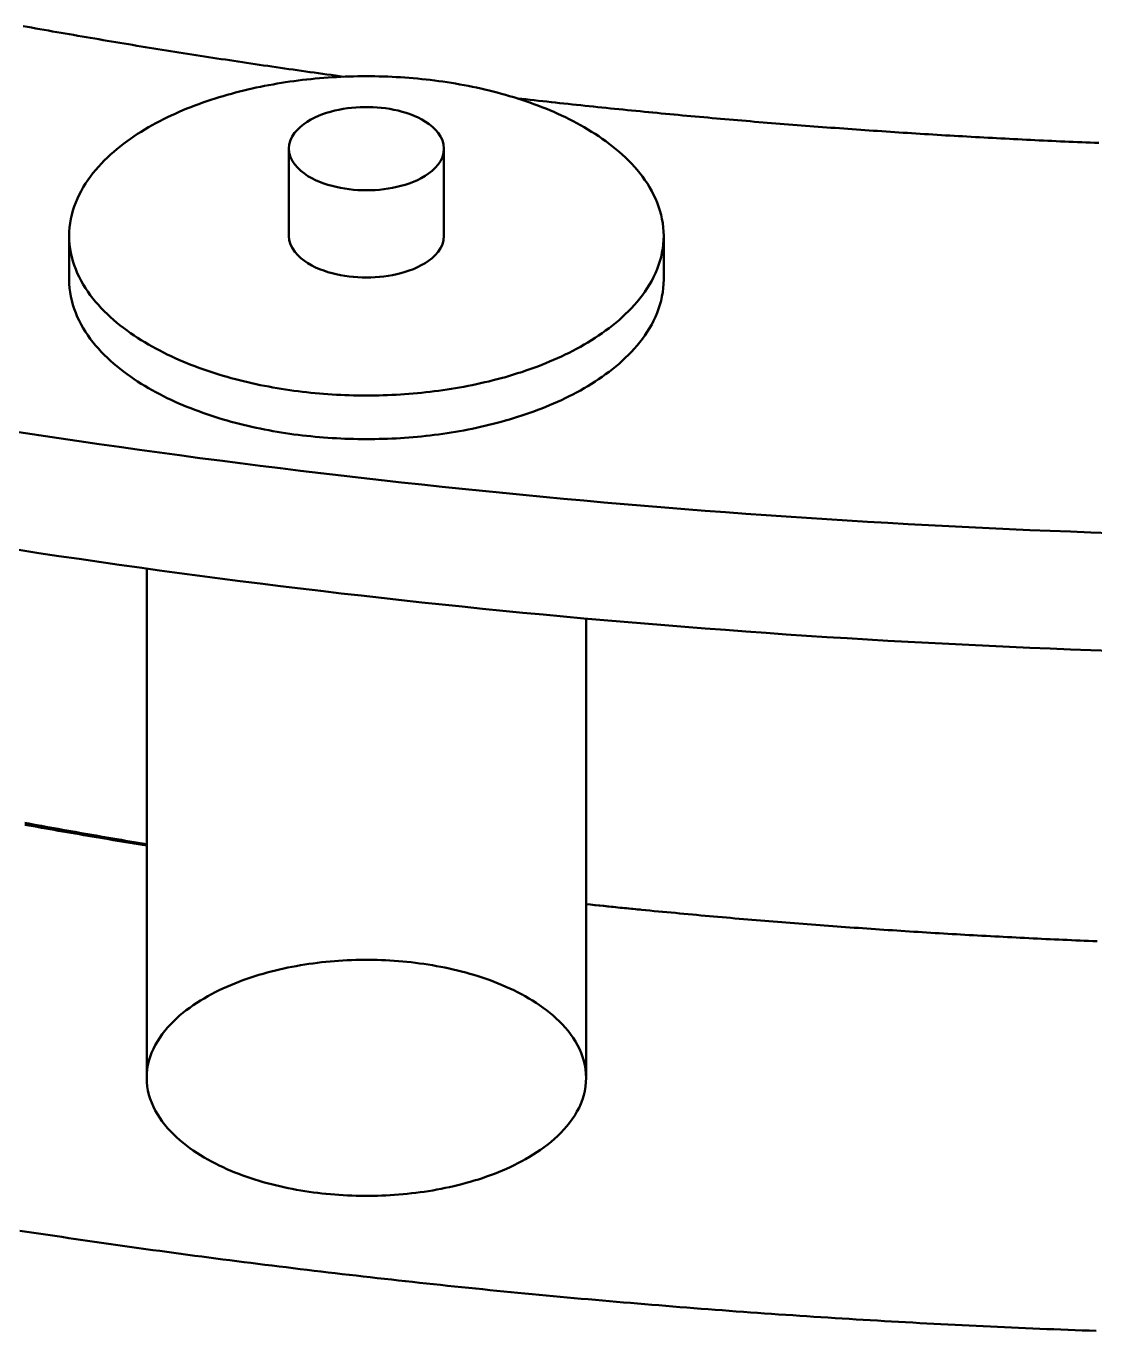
# Model space of a CAD drawing. Header units: millimetres. Extents: x 0 to 841, y 0 to 594.
# Drawn here: x 295.72 to 325.87, y 243.88 to 280.68 of the extents above; entities that cross this region are included whole.
import ezdxf

# ---------------------------------------------------------------- set-up
doc = ezdxf.new("R2010")
doc.units = ezdxf.units.MM
doc.layers.add('VIS', color=7, linetype='CONTINUOUS', lineweight=50)

msp = doc.modelspace()

# ---------------------------------------------------------------- linework, layer by layer
at = {"layer": 'VIS'}
for points in [[(295.636, 280.681), (295.754, 280.66), (295.873, 280.638), (295.992, 280.617), (296.11, 280.596), (296.229, 280.575), (296.348, 280.554), (296.466, 280.533), (296.585, 280.512), (296.704, 280.492), (296.823, 280.471), (296.941, 280.45), (297.06, 280.43), (297.179, 280.409), (297.298, 280.389), (297.416, 280.369), (297.535, 280.348), (297.654, 280.328), (297.773, 280.308), (297.892, 280.288), (298.01, 280.268), (298.129, 280.248), (298.248, 280.228), (298.367, 280.208), (298.486, 280.188), (298.605, 280.169), (298.724, 280.149), (298.843, 280.129), (298.962, 280.11), (299.08, 280.091), (299.199, 280.071), (299.318, 280.052), (299.437, 280.033), (299.556, 280.014), (299.675, 279.995), (299.794, 279.976), (299.913, 279.957), (300.032, 279.938), (300.151, 279.919), (300.271, 279.9), (300.39, 279.881), (300.509, 279.863), (300.628, 279.844), (300.747, 279.826), (300.866, 279.807), (300.985, 279.789), (301.104, 279.771), (301.223, 279.753), (301.342, 279.735), (301.462, 279.716), (301.581, 279.698), (301.7, 279.68), (301.819, 279.663), (301.938, 279.645), (302.057, 279.627), (302.177, 279.609), (302.296, 279.592), (302.415, 279.574), (302.534, 279.557), (302.654, 279.539), (302.773, 279.522), (302.892, 279.505), (303.011, 279.488), (303.131, 279.47), (303.25, 279.453), (303.369, 279.436), (303.489, 279.419), (303.608, 279.402), (303.727, 279.386), (303.847, 279.369), (303.966, 279.352), (304.085, 279.336), (304.205, 279.319), (304.324, 279.303), (304.444, 279.286), (304.563, 279.27), (304.682, 279.254)], [(295.636, 280.681), (295.754, 280.66), (295.873, 280.638), (295.992, 280.617), (296.11, 280.596), (296.229, 280.575), (296.348, 280.554), (296.466, 280.533), (296.585, 280.512), (296.704, 280.492), (296.823, 280.471), (296.941, 280.45), (297.06, 280.43), (297.179, 280.409), (297.298, 280.389), (297.416, 280.369), (297.535, 280.348), (297.654, 280.328), (297.773, 280.308), (297.892, 280.288), (298.01, 280.268), (298.129, 280.248), (298.248, 280.228), (298.367, 280.208), (298.486, 280.188), (298.605, 280.169), (298.724, 280.149), (298.843, 280.129), (298.962, 280.11), (299.08, 280.091), (299.199, 280.071), (299.318, 280.052), (299.437, 280.033), (299.556, 280.014), (299.675, 279.995), (299.794, 279.976), (299.913, 279.957), (300.032, 279.938), (300.151, 279.919), (300.271, 279.9), (300.39, 279.881), (300.509, 279.863), (300.628, 279.844), (300.747, 279.826), (300.866, 279.807), (300.985, 279.789), (301.104, 279.771), (301.223, 279.753), (301.342, 279.735), (301.462, 279.716), (301.581, 279.698), (301.7, 279.68), (301.819, 279.663), (301.938, 279.645), (302.057, 279.627), (302.177, 279.609), (302.296, 279.592), (302.415, 279.574), (302.534, 279.557), (302.654, 279.539), (302.773, 279.522), (302.892, 279.505), (303.011, 279.488), (303.131, 279.47), (303.25, 279.453), (303.369, 279.436), (303.489, 279.419), (303.608, 279.402), (303.727, 279.386), (303.847, 279.369), (303.966, 279.352), (304.085, 279.336), (304.205, 279.319), (304.324, 279.303), (304.444, 279.286), (304.563, 279.27), (304.682, 279.254)], [(313.705, 274.764), (313.702, 274.885), (313.693, 275.005), (313.678, 275.124), (313.657, 275.243), (313.631, 275.36), (313.599, 275.476), (313.562, 275.591), (313.52, 275.704), (313.474, 275.815), (313.422, 275.923), (313.367, 276.03), (313.307, 276.135), (313.244, 276.237), (313.177, 276.337), (313.106, 276.435), (313.033, 276.53), (312.957, 276.623), (312.878, 276.714), (312.796, 276.803), (312.712, 276.889), (312.626, 276.973), (312.538, 277.055), (312.448, 277.135), (312.356, 277.213), (312.263, 277.289), (312.167, 277.363), (312.071, 277.434), (311.973, 277.504), (311.874, 277.573), (311.773, 277.639), (311.671, 277.703), (311.569, 277.766), (311.465, 277.827), (311.36, 277.887), (311.255, 277.945), (311.148, 278.001), (311.041, 278.056), (310.933, 278.109), (310.824, 278.16), (310.715, 278.211), (310.605, 278.259), (310.494, 278.307), (310.383, 278.353), (310.271, 278.398), (310.159, 278.441), (310.046, 278.483), (309.933, 278.524), (309.819, 278.563), (309.705, 278.602), (309.59, 278.639), (309.476, 278.675), (309.36, 278.709), (309.245, 278.743), (309.129, 278.775), (309.012, 278.806), (308.896, 278.836), (308.779, 278.865), (308.662, 278.893), (308.545, 278.92), (308.427, 278.946), (308.309, 278.971), (308.191, 278.994), (308.073, 279.017), (307.954, 279.038), (307.836, 279.059), (307.717, 279.079), (307.598, 279.097), (307.479, 279.115), (307.36, 279.131), (307.24, 279.147), (307.121, 279.161), (307.001, 279.175), (306.881, 279.188), (306.762, 279.199), (306.642, 279.21), (306.522, 279.22), (306.402, 279.229), (306.282, 279.237), (306.161, 279.244), (306.041, 279.25), (305.921, 279.255), (305.801, 279.259), (305.68, 279.262), (305.56, 279.265), (305.439, 279.266), (305.319, 279.267), (305.199, 279.266), (305.078, 279.265), (304.958, 279.262), (304.838, 279.259), (304.717, 279.255), (304.597, 279.25), (304.477, 279.244), (304.357, 279.237), (304.236, 279.229), (304.116, 279.22), (303.996, 279.21), (303.876, 279.199), (303.757, 279.188), (303.637, 279.175), (303.517, 279.161), (303.398, 279.147), (303.278, 279.131), (303.159, 279.115), (303.04, 279.097), (302.921, 279.079), (302.802, 279.059), (302.684, 279.038), (302.565, 279.017), (302.447, 278.994), (302.329, 278.971), (302.211, 278.946), (302.094, 278.92), (301.976, 278.893), (301.859, 278.865), (301.742, 278.836), (301.626, 278.806), (301.509, 278.775), (301.393, 278.743), (301.278, 278.709), (301.163, 278.675), (301.048, 278.639), (300.933, 278.602), (300.819, 278.563), (300.705, 278.524), (300.592, 278.483), (300.479, 278.441), (300.367, 278.398), (300.255, 278.353), (300.144, 278.307), (300.033, 278.259), (299.923, 278.211), (299.814, 278.16), (299.705, 278.109), (299.597, 278.056), (299.49, 278.001), (299.383, 277.945), (299.278, 277.887), (299.173, 277.827), (299.069, 277.766), (298.967, 277.703), (298.865, 277.639), (298.765, 277.573), (298.665, 277.504), (298.567, 277.434), (298.471, 277.363), (298.376, 277.289), (298.282, 277.213), (298.19, 277.135), (298.1, 277.055), (298.012, 276.973), (297.926, 276.889), (297.842, 276.803), (297.761, 276.714), (297.682, 276.623), (297.605, 276.53), (297.532, 276.435), (297.462, 276.337), (297.395, 276.237), (297.331, 276.135), (297.272, 276.03), (297.216, 275.923), (297.165, 275.815), (297.118, 275.704), (297.076, 275.591), (297.039, 275.476), (297.007, 275.36), (296.981, 275.243), (296.96, 275.124), (296.945, 275.005), (296.936, 274.885), (296.933, 274.764)], [(309.576, 278.643), (309.695, 278.63), (309.815, 278.616), (309.934, 278.603), (310.053, 278.59), (310.173, 278.576), (310.292, 278.563), (310.411, 278.55), (310.531, 278.537), (310.65, 278.524), (310.77, 278.511), (310.889, 278.498), (311.008, 278.486), (311.128, 278.473), (311.247, 278.46), (311.367, 278.448), (311.486, 278.435), (311.606, 278.422), (311.725, 278.41), (311.845, 278.398), (311.964, 278.385), (312.083, 278.373), (312.203, 278.361), (312.322, 278.349), (312.442, 278.337), (312.561, 278.325), (312.681, 278.313), (312.8, 278.301), (312.92, 278.289), (313.039, 278.278), (313.159, 278.266), (313.278, 278.255), (313.398, 278.243), (313.518, 278.232), (313.637, 278.22), (313.757, 278.209), (313.876, 278.198), (313.996, 278.186), (314.115, 278.175), (314.235, 278.164), (314.355, 278.153), (314.474, 278.142), (314.594, 278.131), (314.713, 278.12), (314.833, 278.11), (314.953, 278.099), (315.072, 278.088), (315.192, 278.078), (315.311, 278.067), (315.431, 278.057), (315.551, 278.046), (315.67, 278.036), (315.79, 278.026), (315.91, 278.016), (316.029, 278.006), (316.149, 277.995), (316.269, 277.985), (316.388, 277.976), (316.508, 277.966), (316.628, 277.956), (316.747, 277.946), (316.867, 277.936), (316.987, 277.927), (317.107, 277.917), (317.226, 277.908), (317.346, 277.898), (317.466, 277.889), (317.585, 277.88), (317.705, 277.87), (317.825, 277.861), (317.945, 277.852), (318.064, 277.843), (318.184, 277.834), (318.304, 277.825), (318.424, 277.816), (318.543, 277.807), (318.663, 277.799), (318.783, 277.79), (318.903, 277.781), (319.023, 277.773), (319.142, 277.764), (319.262, 277.756), (319.382, 277.748), (319.502, 277.739), (319.622, 277.731), (319.741, 277.723), (319.861, 277.715), (319.981, 277.707), (320.101, 277.699), (320.221, 277.691), (320.34, 277.683), (320.46, 277.675), (320.58, 277.667), (320.7, 277.66), (320.82, 277.652), (320.94, 277.644), (321.06, 277.637), (321.179, 277.63), (321.299, 277.622), (321.419, 277.615), (321.539, 277.608), (321.659, 277.6), (321.779, 277.593), (321.899, 277.586), (322.019, 277.579), (322.138, 277.572), (322.258, 277.566), (322.378, 277.559), (322.498, 277.552), (322.618, 277.545), (322.738, 277.539), (322.858, 277.532), (322.978, 277.526), (323.098, 277.519), (323.218, 277.513), (323.338, 277.507), (323.457, 277.5), (323.577, 277.494), (323.697, 277.488), (323.817, 277.482), (323.937, 277.476), (324.057, 277.47), (324.177, 277.464), (324.297, 277.458), (324.417, 277.453), (324.537, 277.447), (324.657, 277.441), (324.777, 277.436), (324.897, 277.43), (325.017, 277.425), (325.137, 277.419), (325.257, 277.414), (325.377, 277.409), (325.497, 277.404), (325.617, 277.399), (325.737, 277.394), (325.857, 277.389), (325.977, 277.384)], [(309.576, 278.643), (309.695, 278.63), (309.815, 278.616), (309.934, 278.603), (310.053, 278.59), (310.173, 278.576), (310.292, 278.563), (310.411, 278.55), (310.531, 278.537), (310.65, 278.524), (310.77, 278.511), (310.889, 278.498), (311.008, 278.486), (311.128, 278.473), (311.247, 278.46), (311.367, 278.448), (311.486, 278.435), (311.606, 278.422), (311.725, 278.41), (311.845, 278.398), (311.964, 278.385), (312.083, 278.373), (312.203, 278.361), (312.322, 278.349), (312.442, 278.337), (312.561, 278.325), (312.681, 278.313), (312.8, 278.301), (312.92, 278.289), (313.039, 278.278), (313.159, 278.266), (313.278, 278.255), (313.398, 278.243), (313.518, 278.232), (313.637, 278.22), (313.757, 278.209), (313.876, 278.198), (313.996, 278.186), (314.115, 278.175), (314.235, 278.164), (314.355, 278.153), (314.474, 278.142), (314.594, 278.131), (314.713, 278.12), (314.833, 278.11), (314.953, 278.099), (315.072, 278.088), (315.192, 278.078), (315.311, 278.067), (315.431, 278.057), (315.551, 278.046), (315.67, 278.036), (315.79, 278.026), (315.91, 278.016), (316.029, 278.006), (316.149, 277.995), (316.269, 277.985), (316.388, 277.976), (316.508, 277.966), (316.628, 277.956), (316.747, 277.946), (316.867, 277.936), (316.987, 277.927), (317.107, 277.917), (317.226, 277.908), (317.346, 277.898), (317.466, 277.889), (317.585, 277.88), (317.705, 277.87), (317.825, 277.861), (317.945, 277.852), (318.064, 277.843), (318.184, 277.834), (318.304, 277.825), (318.424, 277.816), (318.543, 277.807), (318.663, 277.799), (318.783, 277.79), (318.903, 277.781), (319.023, 277.773), (319.142, 277.764), (319.262, 277.756), (319.382, 277.748), (319.502, 277.739), (319.622, 277.731), (319.741, 277.723), (319.861, 277.715), (319.981, 277.707), (320.101, 277.699), (320.221, 277.691), (320.34, 277.683), (320.46, 277.675), (320.58, 277.667), (320.7, 277.66), (320.82, 277.652), (320.94, 277.644), (321.06, 277.637), (321.179, 277.63), (321.299, 277.622), (321.419, 277.615), (321.539, 277.608), (321.659, 277.6), (321.779, 277.593), (321.899, 277.586), (322.019, 277.579), (322.138, 277.572), (322.258, 277.566), (322.378, 277.559), (322.498, 277.552), (322.618, 277.545), (322.738, 277.539), (322.858, 277.532), (322.978, 277.526), (323.098, 277.519), (323.218, 277.513), (323.338, 277.507), (323.457, 277.5), (323.577, 277.494), (323.697, 277.488), (323.817, 277.482), (323.937, 277.476), (324.057, 277.47), (324.177, 277.464), (324.297, 277.458), (324.417, 277.453), (324.537, 277.447), (324.657, 277.441), (324.777, 277.436), (324.897, 277.43), (325.017, 277.425), (325.137, 277.419), (325.257, 277.414), (325.377, 277.409), (325.497, 277.404), (325.617, 277.399), (325.737, 277.394), (325.857, 277.389), (325.977, 277.384)], [(307.507, 277.225), (307.495, 277.344), (307.463, 277.46), (307.411, 277.568), (307.345, 277.668), (307.267, 277.759), (307.18, 277.842), (307.087, 277.917), (306.987, 277.985), (306.884, 278.046), (306.777, 278.101), (306.668, 278.15), (306.556, 278.194), (306.443, 278.233), (306.328, 278.267), (306.211, 278.297), (306.094, 278.323), (305.976, 278.345), (305.858, 278.363), (305.738, 278.378), (305.619, 278.388), (305.499, 278.396), (305.379, 278.399), (305.259, 278.399), (305.139, 278.396), (305.019, 278.388), (304.9, 278.378), (304.781, 278.363), (304.662, 278.345), (304.544, 278.323), (304.427, 278.297), (304.31, 278.267), (304.195, 278.233), (304.082, 278.194), (303.97, 278.15), (303.861, 278.101), (303.754, 278.046), (303.651, 277.985), (303.552, 277.917), (303.458, 277.842), (303.371, 277.759), (303.293, 277.668), (303.227, 277.568), (303.176, 277.46), (303.143, 277.344), (303.131, 277.225)], [(303.131, 277.225), (303.143, 277.103), (303.178, 276.985), (303.231, 276.875), (303.3, 276.773), (303.381, 276.68), (303.471, 276.597), (303.568, 276.521), (303.67, 276.453), (303.777, 276.392), (303.886, 276.337), (303.999, 276.288), (304.114, 276.245), (304.231, 276.206), (304.349, 276.172), (304.468, 276.143), (304.588, 276.118), (304.709, 276.097), (304.831, 276.08), (304.953, 276.067), (305.076, 276.058), (305.199, 276.052), (305.322, 276.05), (305.444, 276.052), (305.567, 276.058), (305.69, 276.067), (305.812, 276.081), (305.933, 276.098), (306.055, 276.119), (306.175, 276.144), (306.294, 276.174), (306.412, 276.208), (306.529, 276.246), (306.644, 276.29), (306.756, 276.339), (306.866, 276.394)], [(303.131, 277.225), (303.131, 274.764)], [(306.866, 276.394), (306.972, 276.456), (307.074, 276.524), (307.17, 276.599), (307.259, 276.682), (307.339, 276.775), (307.408, 276.876), (307.461, 276.986), (307.495, 277.103), (307.507, 277.225)], [(307.507, 277.225), (307.507, 274.764)], [(296.933, 274.764), (296.936, 274.644), (296.945, 274.524), (296.96, 274.405), (296.981, 274.286), (297.007, 274.169), (297.039, 274.053), (297.076, 273.938), (297.118, 273.825), (297.164, 273.714), (297.216, 273.606), (297.271, 273.499), (297.331, 273.394), (297.394, 273.292), (297.461, 273.192), (297.531, 273.094), (297.605, 272.999), (297.681, 272.906), (297.76, 272.815), (297.841, 272.726), (297.925, 272.64), (298.011, 272.556), (298.099, 272.474), (298.189, 272.394), (298.281, 272.316), (298.375, 272.24), (298.47, 272.167), (298.566, 272.095), (298.664, 272.025), (298.763, 271.957), (298.864, 271.89), (298.965, 271.826), (299.068, 271.763), (299.172, 271.702), (299.276, 271.643), (299.382, 271.585), (299.488, 271.528), (299.595, 271.474), (299.703, 271.421), (299.812, 271.369), (299.921, 271.319), (300.031, 271.27), (300.142, 271.222), (300.253, 271.176), (300.365, 271.132), (300.477, 271.088), (300.59, 271.046), (300.703, 271.005), (300.817, 270.966), (300.931, 270.928), (301.045, 270.891), (301.16, 270.855), (301.275, 270.82), (301.391, 270.786), (301.507, 270.754), (301.623, 270.723), (301.74, 270.693), (301.856, 270.664), (301.973, 270.636), (302.091, 270.609), (302.208, 270.583), (302.326, 270.558), (302.444, 270.535), (302.562, 270.512), (302.681, 270.491), (302.799, 270.47), (302.918, 270.45), (303.037, 270.432), (303.156, 270.414), (303.275, 270.398), (303.394, 270.382), (303.514, 270.367), (303.633, 270.354), (303.753, 270.341), (303.873, 270.329), (303.993, 270.319), (304.113, 270.309), (304.233, 270.3), (304.353, 270.292), (304.473, 270.285), (304.593, 270.279), (304.713, 270.274), (304.833, 270.269), (304.954, 270.266), (305.074, 270.264), (305.194, 270.262), (305.315, 270.262), (305.435, 270.262), (305.555, 270.264), (305.676, 270.266), (305.796, 270.269), (305.916, 270.273), (306.037, 270.278), (306.157, 270.284), (306.277, 270.291), (306.397, 270.299), (306.517, 270.308), (306.637, 270.318), (306.757, 270.329), (306.877, 270.34), (306.996, 270.353), (307.116, 270.366), (307.235, 270.381), (307.355, 270.397), (307.474, 270.413), (307.593, 270.431), (307.712, 270.449), (307.83, 270.469), (307.949, 270.489), (308.067, 270.511), (308.186, 270.533), (308.304, 270.557), (308.421, 270.581), (308.539, 270.607), (308.656, 270.634), (308.773, 270.662), (308.89, 270.691), (309.007, 270.721), (309.123, 270.752), (309.239, 270.784), (309.355, 270.818), (309.47, 270.852), (309.585, 270.888), (309.699, 270.925), (309.813, 270.963), (309.927, 271.003), (310.04, 271.043), (310.153, 271.085), (310.265, 271.128), (310.377, 271.173), (310.488, 271.219), (310.599, 271.266), (310.709, 271.315), (310.818, 271.365), (310.927, 271.417), (311.035, 271.47), (311.142, 271.524), (311.249, 271.581)], [(296.933, 274.764), (296.933, 273.534)], [(303.131, 274.764), (303.143, 274.642), (303.178, 274.524), (303.231, 274.414), (303.3, 274.312), (303.381, 274.22), (303.471, 274.136), (303.568, 274.06), (303.67, 273.993), (303.777, 273.931), (303.886, 273.877), (303.999, 273.828), (304.114, 273.784), (304.231, 273.745), (304.349, 273.712), (304.468, 273.682), (304.588, 273.657), (304.709, 273.636), (304.831, 273.619), (304.953, 273.606), (305.076, 273.597), (305.199, 273.592), (305.322, 273.59), (305.444, 273.592), (305.567, 273.597), (305.69, 273.607), (305.812, 273.62), (305.933, 273.637), (306.055, 273.658), (306.175, 273.683), (306.294, 273.713), (306.412, 273.747), (306.529, 273.786), (306.644, 273.829), (306.756, 273.879), (306.866, 273.934)], [(306.866, 273.934), (306.972, 273.995), (307.074, 274.063), (307.17, 274.138), (307.259, 274.222), (307.339, 274.314), (307.408, 274.415), (307.461, 274.525), (307.495, 274.643), (307.507, 274.764)], [(311.249, 271.581), (311.355, 271.638), (311.459, 271.698), (311.563, 271.759), (311.666, 271.822), (311.768, 271.886), (311.869, 271.953), (311.968, 272.021), (312.067, 272.091), (312.163, 272.163), (312.259, 272.237), (312.352, 272.312), (312.445, 272.39), (312.535, 272.47), (312.623, 272.552), (312.709, 272.637), (312.794, 272.723), (312.875, 272.812), (312.954, 272.903), (313.031, 272.996), (313.105, 273.091), (313.175, 273.189), (313.242, 273.289), (313.306, 273.392), (313.366, 273.496), (313.421, 273.603), (313.473, 273.712), (313.52, 273.823), (313.562, 273.936), (313.599, 274.051), (313.631, 274.167), (313.657, 274.285), (313.678, 274.404), (313.693, 274.523), (313.702, 274.644), (313.705, 274.764)], [(313.705, 274.764), (313.705, 273.534)], [(296.933, 273.534), (296.936, 273.414), (296.945, 273.294), (296.96, 273.174), (296.981, 273.056), (297.007, 272.938), (297.039, 272.822), (297.076, 272.708), (297.118, 272.595), (297.164, 272.484), (297.216, 272.375), (297.271, 272.268), (297.331, 272.164), (297.394, 272.062), (297.461, 271.962), (297.531, 271.864), (297.605, 271.768), (297.681, 271.675), (297.76, 271.585), (297.841, 271.496), (297.925, 271.41), (298.011, 271.326), (298.099, 271.244), (298.189, 271.164), (298.281, 271.086), (298.375, 271.01), (298.47, 270.936), (298.566, 270.864), (298.664, 270.794), (298.763, 270.726), (298.864, 270.66), (298.965, 270.596), (299.068, 270.533), (299.172, 270.472), (299.276, 270.412), (299.382, 270.354), (299.488, 270.298), (299.595, 270.243), (299.703, 270.19), (299.812, 270.138), (299.921, 270.088), (300.031, 270.039), (300.142, 269.992), (300.253, 269.946), (300.365, 269.901), (300.477, 269.858), (300.59, 269.816), (300.703, 269.775), (300.817, 269.735), (300.931, 269.697), (301.045, 269.66), (301.16, 269.624), (301.275, 269.59), (301.391, 269.556), (301.507, 269.524), (301.623, 269.492), (301.74, 269.462), (301.856, 269.433), (301.973, 269.405), (302.091, 269.379), (302.208, 269.353), (302.326, 269.328), (302.444, 269.304), (302.562, 269.282), (302.681, 269.26), (302.799, 269.24), (302.918, 269.22), (303.037, 269.201), (303.156, 269.184), (303.275, 269.167), (303.394, 269.152), (303.514, 269.137), (303.633, 269.123), (303.753, 269.111), (303.873, 269.099), (303.993, 269.088), (304.113, 269.078), (304.233, 269.069), (304.353, 269.062), (304.473, 269.055), (304.593, 269.048), (304.713, 269.043), (304.833, 269.039), (304.954, 269.036), (305.074, 269.033), (305.194, 269.032), (305.315, 269.032), (305.435, 269.032), (305.555, 269.033), (305.676, 269.036), (305.796, 269.039), (305.916, 269.043), (306.037, 269.048), (306.157, 269.054), (306.277, 269.061), (306.397, 269.069), (306.517, 269.078), (306.637, 269.087), (306.757, 269.098), (306.877, 269.11), (306.996, 269.122), (307.116, 269.136), (307.235, 269.151), (307.355, 269.166), (307.474, 269.183), (307.593, 269.2), (307.712, 269.219), (307.83, 269.238), (307.949, 269.259), (308.067, 269.28), (308.186, 269.303), (308.304, 269.326), (308.421, 269.351), (308.539, 269.377), (308.656, 269.403), (308.773, 269.431), (308.89, 269.46), (309.007, 269.49), (309.123, 269.521), (309.239, 269.554), (309.355, 269.587), (309.47, 269.622), (309.585, 269.658), (309.699, 269.695), (309.813, 269.733), (309.927, 269.772), (310.04, 269.813), (310.153, 269.855), (310.265, 269.898), (310.377, 269.943), (310.488, 269.989), (310.599, 270.036), (310.709, 270.085), (310.818, 270.135), (310.927, 270.186), (311.035, 270.24), (311.142, 270.294), (311.249, 270.35)], [(311.249, 270.35), (311.355, 270.408), (311.459, 270.468), (311.563, 270.529), (311.666, 270.591), (311.768, 270.656), (311.869, 270.722), (311.968, 270.79), (312.067, 270.86), (312.163, 270.932), (312.259, 271.006), (312.352, 271.082), (312.445, 271.16), (312.535, 271.24), (312.623, 271.322), (312.709, 271.406), (312.794, 271.493), (312.875, 271.581), (312.954, 271.672), (313.031, 271.765), (313.105, 271.861), (313.175, 271.959), (313.242, 272.059), (313.306, 272.161), (313.366, 272.266), (313.421, 272.373), (313.473, 272.482), (313.52, 272.593), (313.562, 272.706), (313.599, 272.821), (313.631, 272.937), (313.657, 273.055), (313.678, 273.173), (313.693, 273.293), (313.702, 273.413), (313.705, 273.534)], [(295.51, 269.228), (296.077, 269.142), (296.644, 269.057), (297.212, 268.974), (297.779, 268.891), (298.347, 268.81), (298.915, 268.731), (299.483, 268.652), (300.051, 268.575), (300.62, 268.499), (301.188, 268.425), (301.757, 268.352), (302.326, 268.28), (302.895, 268.209), (303.464, 268.139), (304.033, 268.071), (304.603, 268.004), (305.173, 267.939), (305.742, 267.874), (306.312, 267.811), (306.883, 267.749), (307.453, 267.689), (308.023, 267.629), (308.594, 267.571), (309.164, 267.514), (309.735, 267.459), (310.306, 267.404), (310.877, 267.351), (311.448, 267.299), (312.019, 267.249), (312.59, 267.199), (313.162, 267.151), (313.733, 267.104), (314.305, 267.058), (314.877, 267.014), (315.448, 266.971), (316.02, 266.929), (316.592, 266.888), (317.164, 266.848), (317.737, 266.81), (318.309, 266.773), (318.881, 266.737), (319.453, 266.702), (320.026, 266.669), (320.598, 266.637), (321.171, 266.606), (321.744, 266.576), (322.316, 266.548), (322.889, 266.52), (323.462, 266.494), (324.035, 266.469), (324.608, 266.446), (325.181, 266.423), (325.754, 266.402), (326.327, 266.382)], [(295.51, 265.906), (296.077, 265.82), (296.644, 265.735), (297.212, 265.652), (297.779, 265.569), (298.347, 265.488), (298.915, 265.409), (299.483, 265.33), (300.051, 265.253), (300.62, 265.177), (301.188, 265.103), (301.757, 265.03), (302.326, 264.958), (302.895, 264.887), (303.464, 264.817), (304.033, 264.749), (304.603, 264.682), (305.173, 264.617), (305.742, 264.552), (306.312, 264.489), (306.883, 264.427), (307.453, 264.367), (308.023, 264.307), (308.594, 264.249), (309.164, 264.192), (309.735, 264.137), (310.306, 264.082), (310.877, 264.029), (311.448, 263.977), (312.019, 263.927), (312.59, 263.877), (313.162, 263.829), (313.733, 263.782), (314.305, 263.736), (314.877, 263.692), (315.448, 263.649), (316.02, 263.607), (316.592, 263.566), (317.164, 263.526), (317.737, 263.488), (318.309, 263.451), (318.881, 263.415), (319.453, 263.38), (320.026, 263.347), (320.598, 263.315), (321.171, 263.284), (321.744, 263.254), (322.316, 263.226), (322.889, 263.198), (323.462, 263.172), (324.035, 263.147), (324.608, 263.124), (325.181, 263.101), (325.754, 263.08), (326.327, 263.06)], [(299.121, 265.38), (299.121, 251.018)], [(311.517, 263.971), (311.517, 251.018)], [(295.679, 258.209), (295.797, 258.187), (295.916, 258.166), (296.034, 258.144), (296.153, 258.123), (296.272, 258.101), (296.39, 258.08), (296.509, 258.058), (296.627, 258.037), (296.746, 258.016), (296.865, 257.995), (296.983, 257.974), (297.102, 257.953), (297.221, 257.932), (297.339, 257.911), (297.458, 257.89), (297.577, 257.87), (297.695, 257.849), (297.814, 257.828), (297.933, 257.808), (298.052, 257.787), (298.17, 257.767), (298.289, 257.747), (298.408, 257.727), (298.527, 257.706), (298.645, 257.686), (298.764, 257.666), (298.883, 257.646), (299.002, 257.627), (299.121, 257.607)], [(295.68, 258.157), (295.798, 258.136), (295.917, 258.115), (296.035, 258.093), (296.154, 258.072), (296.273, 258.051), (296.391, 258.031), (296.51, 258.01), (296.628, 257.989), (296.747, 257.968), (296.865, 257.947), (296.984, 257.927), (297.103, 257.906), (297.221, 257.886), (297.34, 257.866), (297.459, 257.845), (297.577, 257.825), (297.696, 257.805), (297.815, 257.785), (297.933, 257.765), (298.052, 257.745), (298.171, 257.725), (298.289, 257.705), (298.408, 257.685), (298.527, 257.665), (298.646, 257.646), (298.764, 257.626), (298.883, 257.607), (299.002, 257.587), (299.121, 257.568)], [(311.517, 255.919), (311.645, 255.905), (311.773, 255.892), (311.9, 255.878), (312.028, 255.865), (312.156, 255.852), (312.283, 255.838), (312.411, 255.825), (312.539, 255.812), (312.667, 255.799), (312.794, 255.786), (312.922, 255.773), (313.05, 255.761)], [(311.517, 255.916), (311.637, 255.903), (311.757, 255.891), (311.877, 255.878), (311.997, 255.866), (312.116, 255.854), (312.236, 255.842), (312.356, 255.83), (312.476, 255.817), (312.596, 255.806), (312.716, 255.794), (312.835, 255.782), (312.955, 255.77), (313.075, 255.758), (313.195, 255.747), (313.315, 255.735), (313.435, 255.723), (313.555, 255.712), (313.675, 255.701), (313.795, 255.689), (313.915, 255.678), (314.034, 255.667), (314.154, 255.656), (314.274, 255.644), (314.394, 255.633), (314.514, 255.622), (314.634, 255.612), (314.754, 255.601), (314.874, 255.59), (314.994, 255.579), (315.114, 255.569), (315.234, 255.558), (315.354, 255.548), (315.474, 255.537), (315.594, 255.527), (315.714, 255.516), (315.834, 255.506), (315.954, 255.496), (316.074, 255.486), (316.194, 255.476), (316.314, 255.466), (316.434, 255.456), (316.554, 255.446), (316.674, 255.436), (316.794, 255.426), (316.914, 255.417), (317.034, 255.407), (317.155, 255.397), (317.275, 255.388), (317.395, 255.378), (317.515, 255.369), (317.635, 255.36), (317.755, 255.351), (317.875, 255.341), (317.995, 255.332), (318.115, 255.323), (318.235, 255.314), (318.356, 255.305), (318.476, 255.296), (318.596, 255.288), (318.716, 255.279), (318.836, 255.27), (318.956, 255.262), (319.076, 255.253), (319.197, 255.244), (319.317, 255.236), (319.437, 255.228), (319.557, 255.219), (319.677, 255.211), (319.797, 255.203), (319.918, 255.195), (320.038, 255.187), (320.158, 255.179), (320.278, 255.171), (320.398, 255.163), (320.518, 255.155), (320.639, 255.148), (320.759, 255.14), (320.879, 255.132), (320.999, 255.125), (321.12, 255.117), (321.24, 255.11), (321.36, 255.102), (321.48, 255.095), (321.6, 255.088), (321.721, 255.081), (321.841, 255.074), (321.961, 255.067), (322.081, 255.06), (322.202, 255.053), (322.322, 255.046), (322.442, 255.039), (322.562, 255.032), (322.683, 255.026), (322.803, 255.019), (322.923, 255.013), (323.044, 255.006), (323.164, 255), (323.284, 254.993), (323.404, 254.987), (323.525, 254.981), (323.645, 254.975), (323.765, 254.969), (323.886, 254.962), (324.006, 254.957), (324.126, 254.951), (324.246, 254.945), (324.367, 254.939), (324.487, 254.933), (324.607, 254.928), (324.728, 254.922), (324.848, 254.916), (324.968, 254.911), (325.089, 254.906), (325.209, 254.9), (325.329, 254.895), (325.45, 254.89), (325.57, 254.885), (325.69, 254.879), (325.811, 254.874), (325.931, 254.869)], [(299.121, 251.018), (299.125, 251.138), (299.137, 251.258), (299.157, 251.377), (299.185, 251.494), (299.22, 251.61), (299.261, 251.723), (299.31, 251.833), (299.364, 251.941), (299.424, 252.045), (299.488, 252.147), (299.558, 252.245), (299.632, 252.341), (299.709, 252.433), (299.79, 252.522), (299.874, 252.608), (299.962, 252.691), (300.051, 252.772), (300.144, 252.849), (300.238, 252.924), (300.335, 252.996), (300.433, 253.066), (300.533, 253.133), (300.635, 253.197), (300.738, 253.26), (300.843, 253.32), (300.948, 253.377), (301.055, 253.433), (301.163, 253.487), (301.272, 253.538), (301.382, 253.588), (301.493, 253.636), (301.604, 253.682), (301.716, 253.726), (301.829, 253.768), (301.943, 253.809), (302.057, 253.847), (302.171, 253.885), (302.286, 253.92), (302.402, 253.954), (302.518, 253.986), (302.635, 254.017), (302.751, 254.047), (302.869, 254.075), (302.986, 254.101), (303.104, 254.126), (303.222, 254.149), (303.341, 254.172), (303.46, 254.192), (303.579, 254.212), (303.698, 254.23), (303.817, 254.246), (303.937, 254.262), (304.056, 254.276), (304.176, 254.289), (304.296, 254.3), (304.416, 254.31), (304.536, 254.319), (304.657, 254.327), (304.777, 254.333), (304.897, 254.338), (305.018, 254.342), (305.138, 254.344), (305.259, 254.345), (305.379, 254.345), (305.5, 254.344), (305.62, 254.342), (305.741, 254.338), (305.861, 254.333), (305.982, 254.327), (306.102, 254.319), (306.222, 254.31), (306.342, 254.3), (306.462, 254.289), (306.582, 254.276), (306.702, 254.262), (306.821, 254.246), (306.94, 254.23), (307.06, 254.212), (307.179, 254.192), (307.297, 254.172), (307.416, 254.149), (307.534, 254.126), (307.652, 254.101), (307.769, 254.075), (307.887, 254.047), (308.004, 254.017), (308.12, 253.986), (308.236, 253.954), (308.352, 253.92), (308.467, 253.885), (308.581, 253.847), (308.696, 253.809), (308.809, 253.768), (308.922, 253.726), (309.034, 253.682), (309.146, 253.636), (309.256, 253.588), (309.366, 253.538), (309.475, 253.487), (309.583, 253.433), (309.69, 253.377), (309.795, 253.32), (309.9, 253.26), (310.003, 253.197), (310.105, 253.133), (310.205, 253.066), (310.303, 252.996), (310.4, 252.924), (310.494, 252.849), (310.587, 252.772), (310.676, 252.691), (310.764, 252.608), (310.848, 252.522), (310.929, 252.433), (311.007, 252.341), (311.08, 252.245), (311.15, 252.147), (311.215, 252.045), (311.274, 251.941), (311.328, 251.833), (311.377, 251.723), (311.419, 251.61), (311.453, 251.494), (311.481, 251.377), (311.501, 251.258), (311.513, 251.138), (311.517, 251.018)], [(309.702, 248.665), (309.595, 248.609), (309.487, 248.555), (309.378, 248.503), (309.268, 248.453), (309.158, 248.405), (309.046, 248.359), (308.934, 248.315), (308.821, 248.272), (308.707, 248.231), (308.593, 248.192), (308.479, 248.155), (308.363, 248.119), (308.248, 248.085), (308.132, 248.052), (308.015, 248.021), (307.898, 247.992), (307.781, 247.964), (307.663, 247.937), (307.545, 247.912), (307.427, 247.888), (307.308, 247.866), (307.189, 247.845), (307.07, 247.826), (306.951, 247.807), (306.831, 247.791), (306.712, 247.775), (306.592, 247.761), (306.472, 247.748), (306.352, 247.737), (306.232, 247.726), (306.111, 247.717), (305.991, 247.71), (305.87, 247.703), (305.75, 247.698), (305.629, 247.694), (305.509, 247.692), (305.388, 247.69), (305.267, 247.69), (305.147, 247.691), (305.026, 247.694), (304.906, 247.697), (304.785, 247.702), (304.665, 247.709), (304.544, 247.716), (304.424, 247.725), (304.304, 247.735), (304.183, 247.746), (304.063, 247.759), (303.944, 247.773), (303.824, 247.788), (303.704, 247.805), (303.585, 247.823), (303.466, 247.842), (303.347, 247.863), (303.229, 247.885), (303.11, 247.908), (302.992, 247.933), (302.874, 247.96), (302.757, 247.988), (302.64, 248.017), (302.523, 248.048), (302.407, 248.08), (302.291, 248.114), (302.176, 248.15), (302.061, 248.187), (301.947, 248.226), (301.833, 248.266), (301.72, 248.308), (301.608, 248.352), (301.497, 248.398), (301.386, 248.446), (301.276, 248.496), (301.167, 248.547), (301.059, 248.601), (300.952, 248.656), (300.846, 248.714), (300.741, 248.774), (300.638, 248.837), (300.536, 248.901), (300.436, 248.968), (300.337, 249.038), (300.24, 249.11), (300.146, 249.185), (300.053, 249.262), (299.963, 249.343), (299.876, 249.426), (299.791, 249.512), (299.71, 249.601), (299.633, 249.694), (299.559, 249.789), (299.489, 249.888), (299.424, 249.989), (299.364, 250.094), (299.31, 250.202), (299.262, 250.312), (299.22, 250.425), (299.185, 250.541), (299.157, 250.658), (299.137, 250.777), (299.125, 250.897), (299.121, 251.018)], [(311.517, 251.018), (311.513, 250.893), (311.5, 250.769), (311.479, 250.646), (311.449, 250.525), (311.412, 250.406), (311.367, 250.289), (311.316, 250.176), (311.258, 250.065), (311.194, 249.958), (311.126, 249.854), (311.052, 249.753), (310.974, 249.655), (310.892, 249.561), (310.807, 249.471), (310.718, 249.383), (310.626, 249.298), (310.531, 249.217), (310.434, 249.139), (310.335, 249.063), (310.234, 248.99), (310.131, 248.92), (310.026, 248.852), (309.919, 248.787), (309.811, 248.725), (309.702, 248.665)], [(295.545, 246.707), (295.742, 246.677), (295.939, 246.647), (296.136, 246.617), (296.334, 246.587), (296.531, 246.558), (296.728, 246.529), (296.925, 246.5), (297.123, 246.471), (297.32, 246.442), (297.517, 246.413), (297.715, 246.385), (297.912, 246.356), (298.11, 246.328), (298.307, 246.3), (298.504, 246.272), (298.702, 246.244), (298.899, 246.217), (299.097, 246.189), (299.294, 246.162), (299.492, 246.135), (299.69, 246.108), (299.887, 246.081), (300.085, 246.055), (300.283, 246.028), (300.48, 246.002), (300.678, 245.976), (300.876, 245.95), (301.073, 245.924), (301.271, 245.898), (301.469, 245.873), (301.667, 245.847), (301.865, 245.822), (302.062, 245.797), (302.26, 245.772), (302.458, 245.747), (302.656, 245.722), (302.854, 245.698), (303.052, 245.674), (303.25, 245.649), (303.448, 245.625), (303.646, 245.602), (303.844, 245.578), (304.042, 245.554), (304.24, 245.531), (304.438, 245.508), (304.636, 245.484), (304.834, 245.462), (305.032, 245.439), (305.23, 245.416), (305.429, 245.394), (305.627, 245.371), (305.825, 245.349), (306.023, 245.327), (306.221, 245.305), (306.42, 245.283), (306.618, 245.262), (306.816, 245.24), (307.014, 245.219), (307.213, 245.198), (307.411, 245.177), (307.609, 245.156), (307.808, 245.135), (308.006, 245.115), (308.204, 245.095), (308.403, 245.074), (308.601, 245.054), (308.8, 245.034), (308.998, 245.015), (309.197, 244.995), (309.395, 244.976), (309.594, 244.956), (309.792, 244.937), (309.991, 244.918), (310.189, 244.899), (310.388, 244.881), (310.586, 244.862), (310.785, 244.844), (310.983, 244.825), (311.182, 244.807), (311.381, 244.789), (311.579, 244.771), (311.778, 244.754), (311.977, 244.736), (312.175, 244.719), (312.374, 244.702), (312.573, 244.685), (312.771, 244.668), (312.97, 244.651), (313.169, 244.634), (313.367, 244.618), (313.566, 244.602), (313.765, 244.585), (313.964, 244.569), (314.163, 244.554), (314.361, 244.538), (314.56, 244.522), (314.759, 244.507), (314.958, 244.492), (315.157, 244.476), (315.356, 244.462), (315.554, 244.447), (315.753, 244.432), (315.952, 244.418), (316.151, 244.403), (316.35, 244.389), (316.549, 244.375), (316.748, 244.361), (316.947, 244.347), (317.146, 244.334), (317.345, 244.32), (317.544, 244.307), (317.743, 244.294), (317.942, 244.281), (318.141, 244.268), (318.34, 244.255), (318.539, 244.242), (318.738, 244.23), (318.937, 244.218), (319.136, 244.205), (319.335, 244.193), (319.534, 244.182), (319.733, 244.17), (319.932, 244.158), (320.131, 244.147), (320.33, 244.136), (320.53, 244.125), (320.729, 244.114), (320.928, 244.103), (321.127, 244.092), (321.326, 244.082), (321.525, 244.071), (321.724, 244.061), (321.924, 244.051), (322.123, 244.041), (322.322, 244.031), (322.521, 244.022), (322.72, 244.012), (322.92, 244.003), (323.119, 243.994), (323.318, 243.985), (323.517, 243.976), (323.717, 243.967), (323.916, 243.958), (324.115, 243.95), (324.314, 243.942), (324.514, 243.933), (324.713, 243.925), (324.912, 243.918), (325.111, 243.91), (325.311, 243.902), (325.51, 243.895), (325.709, 243.888), (325.908, 243.881)]]:
    msp.add_lwpolyline(points, dxfattribs=at)

doc.saveas('drawing.dxf')
